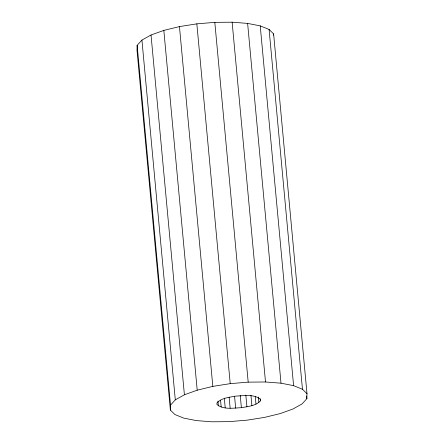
<?xml version="1.0" encoding="UTF-8"?>
<svg xmlns="http://www.w3.org/2000/svg" width="444" height="444" viewBox="0 0 444 444"><rect width="100%" height="100%" fill="white"/><g stroke="black" fill="none" stroke-linecap="round" stroke-linejoin="round"><path stroke-width="0.67" d="M137.146 45.305L137.007 50.311L170.385 410.095L174.903 414.541L183.772 418.12L196.376 420.596L211.866 421.8L229.187 421.645L247.153 420.146L264.541 417.399L280.17 413.597L292.973 408.996L302.07 403.912L306.854 398.695L306.993 393.689L273.615 33.905L269.097 29.459L260.228 25.88L247.624 23.404L232.134 22.2L214.813 22.355L196.847 23.854L179.459 26.601L163.83 30.403L151.027 35.004L141.93 40.088L137.146 45.305L170.524 405.095L170.385 410.095M260.389 400.877L260.434 399.284C253.829 393.811 243.95 395.832 235.992 396.081C229.509 397.336 221.711 397.741 216.983 402.913L216.938 404.506C223.548 409.973 233.422 407.953 241.381 407.703C247.869 406.449 255.666 406.044 260.389 400.877L260.201 398.801M273.582 35.154L273.615 33.905M170.524 405.095L175.302 399.872L184.404 394.788L197.208 390.187L212.831 386.385L230.225 383.644L248.19 382.14L265.506 381.984L281.002 383.189L293.606 385.664L302.469 389.244L306.993 393.689M306.599 395.931L306.854 398.695M269.097 29.459L302.469 389.244M260.228 25.88L293.606 385.664M247.624 23.404L281.002 383.189M232.134 22.2L265.506 381.984M258.358 397.014L258.869 402.536M255.267 396.559L255.972 404.157M250.938 395.26L251.898 405.622M214.813 22.355L248.19 382.14M245.832 395.088L246.919 406.832M240.232 395.271L241.381 407.703M234.576 396.442L235.664 408.18M196.847 23.854L230.225 383.644M229.126 397.18L230.147 408.23M224.32 398.179L225.213 407.847M220.563 400.155L221.201 407.059M217.932 401.087L218.381 405.921M179.459 26.601L212.831 386.385M163.83 30.403L197.208 390.187M151.027 35.004L184.404 394.788M141.93 40.088L175.302 399.872"/></g></svg>
